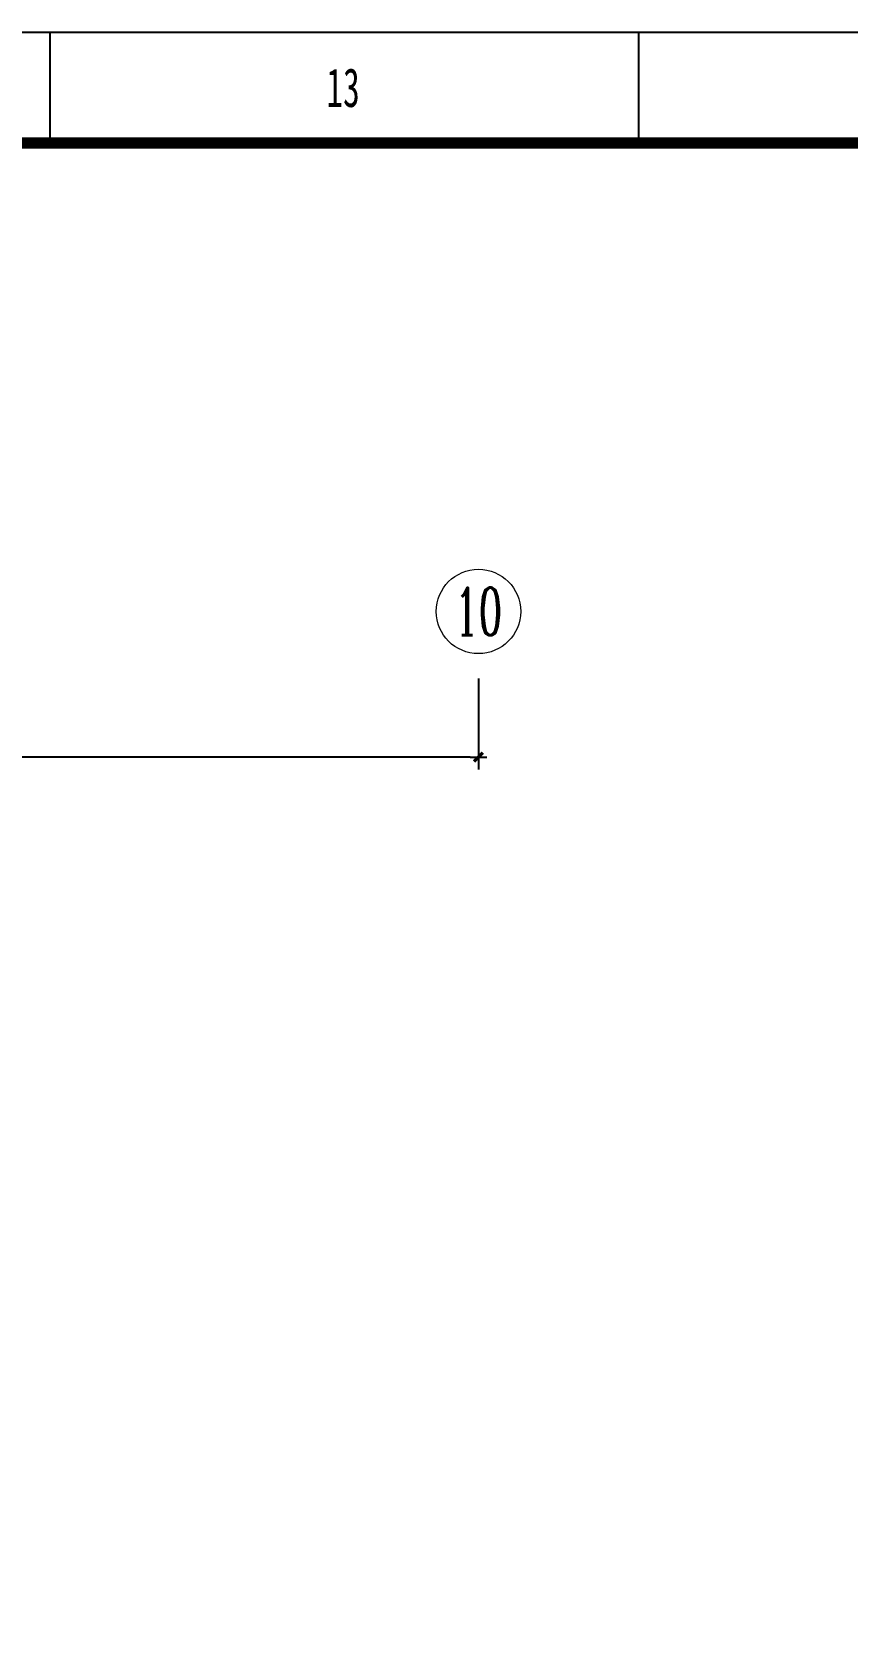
# Model space of a CAD drawing. Header units: millimetres. Extents: x -705761 to 1364679, y -410401 to 446404.
# Drawn here: x -499900 to -492554, y -93573 to -79126 of the extents above; entities that cross this region are included whole.
import ezdxf
from ezdxf.enums import TextEntityAlignment as Align

# ---------------------------------------------------------------- set-up
doc = ezdxf.new("R2010")
doc.units = ezdxf.units.MM
doc.layers.get('DEFPOINTS').update_dxf_attribs({"lineweight": 13})
for name, color, linetype, lineweight in [('AXIS', 3, 'Continuous', 13), ('AXIS_TEXT', 7, 'Continuous', 13), ('图框', 7, 'Continuous', 13)]:
    doc.layers.add(name, color=color, linetype=linetype, lineweight=lineweight)
for name, color, linetype in [('TK', 7, 'Continuous'), ('YQ_DIM', 3, 'Continuous'), ('模板-签名-公用', 3, 'Continuous')]:
    doc.layers.add(name, color=color, linetype=linetype)
doc.styles.add('_TCH_AXIS', font='complex.shx', dxfattribs={"bigfont": 'gbcbig.shx'})
doc.styles.add('COMPLEX', font='ROS.shx', dxfattribs={"width": 0.7, "bigfont": 'HzTXT.shx'})
doc.styles.add('Style-仿宋_GB2312', font='')
doc.styles.add('YQ_DIM', font='Superos.shx', dxfattribs={"width": 0.8, "bigfont": 'hzdx.shx'})
doc.styles.add('宋体', font='', dxfattribs={"width": 0.7, "height": 2.5})
doc.styles.get('Style-仿宋_GB2312').set_extended_font_data('仿宋_GB2312')
doc.styles.get('宋体').set_extended_font_data('SimSun')
doc.dimstyles.new('yq75', dxfattribs={"dimscale": 75, "dimtxt": 3, "dimasz": 1, "dimexe": 1.5, "dimexo": 3, "dimgap": 0.5, "dimtad": 1, "dimdec": 0, "dimdsep": 46, "dimtxsty": 'YQ_DIM', "dimblk": 'YQTICK', "dimcen": 0, "dimclrd": 256, "dimclre": 256, "dimclrt": 7, "dimadec": 1, "dimazin": 2, "dimtfac": 1, "dimtdec": 4, "dimtix": 1, "dimtmove": 2, "dimatfit": 2, "dimfxl": 1, "dimtolj": 1, "dimtzin": 0, "dimarcsym": 0})

# ---------------------------------------------------------------- blocks, each defined once
blk = doc.blocks.new('YQTICK')
blk.add_line((-1, 0), (1, 0))
at = {"const_width": 0.4}
blk.add_lwpolyline([(0.53, 0.53), (-0.53, -0.53)], dxfattribs=at)
blk = doc.blocks.new('*D169')
at = {"layer": 'DEFPOINTS', "color": 0, "lineweight": 40, "transparency": 16777216}
for p in [(-495881, -84729), (-552881, -85219), (-552881, -85661)]:
    blk.add_point(p, dxfattribs=at)
at = {"layer": 'YQ_DIM', "lineweight": -2, "transparency": 16777216}
for p, q in [((-495881, -84954), (-495881, -85773)), ((-552881, -85444), (-552881, -85773)), ((-495956, -85661), (-552806, -85661))]:
    blk.add_line(p, q, dxfattribs=at)
at = {"layer": 'YQ_DIM', "lineweight": -2, "transparency": 16777216, "xscale": 75, "yscale": 75, "zscale": 75, "rotation": 180}
blk.add_blockref('YQTICK', (-552881, -85661), dxfattribs=at)
at = {"layer": 'YQ_DIM', "lineweight": -2, "transparency": 16777216, "xscale": 75, "yscale": 75, "zscale": 75}
blk.add_blockref('YQTICK', (-495881, -85661), dxfattribs=at)
at = {"layer": 'YQ_DIM', "color": 7, "lineweight": 15, "transparency": 16777216, "insert": (-522956, -85425), "char_height": 225, "attachment_point": 5, "style": 'YQ_DIM'}
blk.add_mtext('\\A1;57000', dxfattribs=at)
blk = doc.blocks.new('_AXISO')
blk.add_circle((0, 0), 0.5)
at = {"layer": 'AXIS_TEXT', "style": 'COMPLEX', "width": 1.470588}
blk.add_attdef('A', text='', height=0.56, dxfattribs=at).set_placement((0.25, -0.28), (0.25, -0.28), align=Align.FIT)
blk = doc.blocks.new('BSIET_通用图框_A1+0.5_1')
at = {"layer": '图框', "color": 7, "lineweight": 25}
for p, q in [((-630.5, 594), (-630.5, 584)), ((-577.5, 594), (-577.5, 584))]:
    blk.add_line(p, q, dxfattribs=at)
at = {"layer": '图框', "color": 7, "lineweight": 25, "flags": 128}
for points in [[(-1261, 594), (0, 594), (0, 0), (-1261, 0), (-1261, 594)], [(-10, 584), (-1236, 584), (-1236, 10), (-10, 10), (-10, 584)]]:
    blk.add_lwpolyline(points, close=True, dxfattribs=at)
at = {"layer": '图框', "const_width": 1}
blk.add_lwpolyline([(-1236, 584), (-10, 584), (-10, 10), (-1236, 10)], close=True, dxfattribs=at)
at = {"layer": 'TK', "lineweight": 25, "style": '宋体', "width": 0.7, "flags": 3}
for tag, p in [('LZHQ_N会签10_T6_H6', (-1248.11, 94.08)), ('LZHQ_N会签9_T6_H6', (-1248.24, 86.08)), ('LZHQ_N会签8_T6_H6', (-1248.24, 78.08)), ('LZHQ_N会签7_T6_H6', (-1248.36, 70.08)), ('LZHQ_N会签6_T6_H6', (-1248.25, 62.08)), ('LZHQ_N会签5_T6_H6', (-1248.25, 54.08)), ('LZHQ_N会签4_T6_H6', (-1248.25, 46.08)), ('LZHQ_N会签3_T6_H6', (-1248.25, 38.08)), ('LZHQ_N会签2_T6_H6', (-1248.25, 30.08)), ('LZHQ_N会签1_T6_H6', (-1248.25, 22.08))]:
    blk.add_attdef(tag, text='', height=2.5, dxfattribs=at).set_placement(p, align=Align.MIDDLE)
at = {"layer": '图框', "color": 7, "lineweight": 25, "style": 'Style-仿宋_GB2312', "width": 0.628572}
blk.add_text('13', height=3.5, dxfattribs=at).set_placement((-604.1, 589), align=Align.MIDDLE_CENTER)
at = {"layer": '模板-签名-公用', "lineweight": 25, "style": '宋体', "width": 0.7}
blk.add_attdef('LZTQINS', text='', height=2, dxfattribs=at).set_placement((-10, 10), align=Align.MIDDLE)
at = {"layer": '模板-签名-公用', "lineweight": 25, "style": '宋体', "width": 0.7, "flags": 3}
blk.add_attdef('LZFRAME', (-45.91, 7.06), '', height=3, dxfattribs=at)

msp = doc.modelspace()

# ---------------------------------------------------------------- block references
at = {"layer": 'AXIS', "lineweight": 15}
ref = msp.add_blockref('_AXISO', (-495880.65, -84348.58), dxfattribs=dict(at, xscale=760, yscale=760, zscale=760))
ref.add_attrib('A', '10', dxfattribs={"layer": 'AXIS_TEXT', "height": 429.921, "style": '_TCH_AXIS', "width": 0.724138}).set_placement((-496095.61, -84563.54), (-495665.69, -84563.54), align=Align.FIT)
at = {"layer": '图框', "xscale": 100, "yscale": 100, "zscale": 100}
msp.add_blockref('BSIET_通用图框_A1+0.5_1', (-436689.82, -138526.46), dxfattribs=at)

# ---------------------------------------------------------------- dimensions: what is measured, and where the dimension line sits
at = {"layer": 'YQ_DIM', "lineweight": 15}
dim = msp.add_linear_dim(base=(-552880.55, -85660.87), p1=(-495880.65, -84728.58), p2=(-552880.55, -85218.96), angle=180, dimstyle='yq75', dxfattribs=at)
dim.commit()
dim.dimension.update_dxf_attribs({"geometry": '*D169', "text_midpoint": (-522955.6, -85424.56), "dimtype": 160})

doc.saveas('drawing.dxf')
